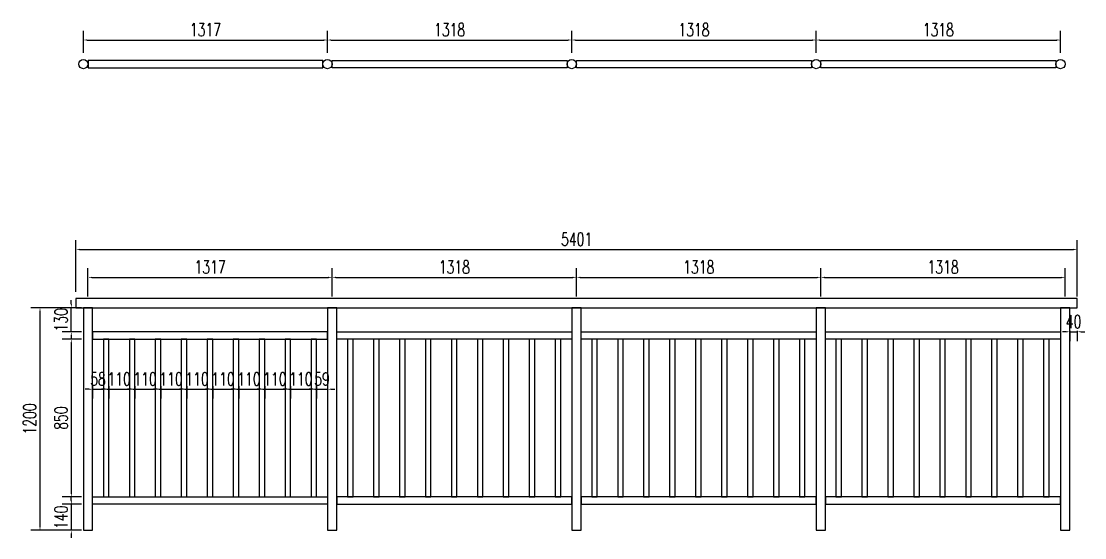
# Model space of a CAD drawing. Header units: millimetres. Extents: x -2430464 to 225692, y -180 to 1805330.
# Drawn here: x -1540911 to -1535175, y 608733 to 611517 of the extents above; entities that cross this region are included whole.
import ezdxf

# ---------------------------------------------------------------- set-up
doc = ezdxf.new("R2010")
doc.units = ezdxf.units.MM
doc.header["$LTSCALE"] = 1000
doc.layers.get('0').update_dxf_attribs({"linetype": 'CONTINUOUS'})
doc.layers.get('DEFPOINTS').update_dxf_attribs({"linetype": 'CONTINUOUS'})
doc.layers.add('W-PLASTIC_RAILINGS塑木栏杆', color=6, linetype='CONTINUOUS')
doc.layers.add('W-WOOD_FLOOR木地板', color=30, linetype='CONTINUOUS')
doc.styles.add('STANDARD_T3', font='simplex.shx', dxfattribs={"width": 0.7, "bigfont": 'gbcbig.shx'})
doc.dimstyles.new('W&&20', dxfattribs={"dimtxt": 70, "dimasz": 20, "dimexe": 50, "dimexo": 60, "dimgap": 20, "dimtad": 1, "dimdec": 0, "dimzin": 0, "dimdsep": 46, "dimtxsty": 'STANDARD_T3', "dimcen": 0.09, "dimclrd": 1, "dimclre": 1, "dimclrt": 7, "dimazin": 2, "dimtfac": 1, "dimtdec": 0, "dimtix": 1, "dimtmove": 2, "dimatfit": 3, "dimfxl": 0, "dimtolj": 1, "dimtzin": 0, "dimarcsym": 0})

# ---------------------------------------------------------------- blocks, each defined once
blk = doc.blocks.new('*D1202')
at = {"layer": 'DEFPOINTS', "color": 0, "transparency": 16777216}
for p in [(-1540616.4, 609973.4), (-1540810.4, 608773.4), (-1540576.4, 608773.4)]:
    blk.add_point(p, dxfattribs=at)
at = {"layer": 'W-WOOD_FLOOR木地板', "color": 1, "lineweight": -2, "transparency": 16777216}
for p, q in [((-1540676.4, 609973.4), (-1540860.4, 609973.4)), ((-1540810.4, 609953.4), (-1540810.4, 608793.4)), ((-1540636.4, 608773.4), (-1540860.4, 608773.4))]:
    blk.add_line(p, q, dxfattribs=at)
at = {"layer": 'W-WOOD_FLOOR木地板', "color": 1, "transparency": 16777216}
for points in [[(-1540813.7, 609953.4), (-1540807, 609953.4), (-1540810.4, 609973.4)], [(-1540813.7, 608793.4), (-1540807, 608793.4), (-1540810.4, 608773.4)]]:
    blk.add_solid(points, dxfattribs=at)
at = {"layer": 'W-WOOD_FLOOR木地板', "color": 7, "transparency": 16777216, "insert": (-1540865.4, 609373.4), "char_height": 70, "attachment_point": 5, "rotation": 90, "style": 'STANDARD_T3'}
blk.add_mtext('\\A1;1200', dxfattribs=at)
blk = doc.blocks.new('*D1200')
at = {"layer": 'DEFPOINTS', "color": 0, "transparency": 16777216}
for p in [(-1540526.4, 609803.4), (-1540641.4, 608953.4), (-1540526.4, 608953.4)]:
    blk.add_point(p, dxfattribs=at)
at = {"layer": 'W-WOOD_FLOOR木地板', "color": 1, "lineweight": -2, "transparency": 16777216}
for p, q in [((-1540586.4, 609803.4), (-1540691.4, 609803.4)), ((-1540641.4, 609783.4), (-1540641.4, 608973.4)), ((-1540586.4, 608953.4), (-1540691.4, 608953.4))]:
    blk.add_line(p, q, dxfattribs=at)
at = {"layer": 'W-WOOD_FLOOR木地板', "color": 1, "transparency": 16777216}
for points in [[(-1540644.7, 609783.4), (-1540638, 609783.4), (-1540641.4, 609803.4)], [(-1540644.7, 608973.4), (-1540638, 608973.4), (-1540641.4, 608953.4)]]:
    blk.add_solid(points, dxfattribs=at)
at = {"layer": 'W-WOOD_FLOOR木地板', "color": 7, "transparency": 16777216, "insert": (-1540696.4, 609378.4), "char_height": 70, "attachment_point": 5, "rotation": 90, "style": 'STANDARD_T3'}
blk.add_mtext('\\A1;850', dxfattribs=at)
blk = doc.blocks.new('*D1201')
at = {"layer": 'DEFPOINTS', "color": 0, "transparency": 16777216}
for p in [(-1540641.4, 609973.4), (-1540526.4, 609973.4), (-1540526.4, 609843.4)]:
    blk.add_point(p, dxfattribs=at)
at = {"layer": 'W-WOOD_FLOOR木地板', "color": 1, "lineweight": -2, "transparency": 16777216}
for p, q in [((-1540586.4, 609973.4), (-1540691.4, 609973.4)), ((-1540641.4, 609993.4), (-1540641.4, 610013.4)), ((-1540641.4, 609843.4), (-1540641.4, 609973.4)), ((-1540586.4, 609843.4), (-1540691.4, 609843.4)), ((-1540641.4, 609823.4), (-1540641.4, 609803.4))]:
    blk.add_line(p, q, dxfattribs=at)
at = {"layer": 'W-WOOD_FLOOR木地板', "color": 1, "transparency": 16777216}
for points in [[(-1540644.7, 609993.4), (-1540638, 609993.4), (-1540641.4, 609973.4)], [(-1540644.7, 609823.4), (-1540638, 609823.4), (-1540641.4, 609843.4)]]:
    blk.add_solid(points, dxfattribs=at)
at = {"layer": 'W-WOOD_FLOOR木地板', "color": 7, "transparency": 16777216, "insert": (-1540696.4, 609908.4), "char_height": 70, "attachment_point": 5, "rotation": 90, "style": 'STANDARD_T3'}
blk.add_mtext('\\A1;130', dxfattribs=at)
blk = doc.blocks.new('*D1203')
at = {"layer": 'DEFPOINTS', "color": 0, "transparency": 16777216}
for p in [(-1540526.4, 608913.4), (-1540641.3, 608773.4), (-1540526.4, 608773.4)]:
    blk.add_point(p, dxfattribs=at)
at = {"layer": 'W-WOOD_FLOOR木地板', "color": 1, "lineweight": -2, "transparency": 16777216}
for p, q in [((-1540641.3, 608933.4), (-1540641.3, 608953.4)), ((-1540586.4, 608913.4), (-1540691.3, 608913.4)), ((-1540641.3, 608913.4), (-1540641.3, 608773.4)), ((-1540586.4, 608773.4), (-1540691.3, 608773.4)), ((-1540641.3, 608753.4), (-1540641.3, 608733.4))]:
    blk.add_line(p, q, dxfattribs=at)
at = {"layer": 'W-WOOD_FLOOR木地板', "color": 1, "transparency": 16777216}
for points in [[(-1540644.6, 608933.4), (-1540638, 608933.4), (-1540641.3, 608913.4)], [(-1540644.6, 608753.4), (-1540638, 608753.4), (-1540641.3, 608773.4)]]:
    blk.add_solid(points, dxfattribs=at)
at = {"layer": 'W-WOOD_FLOOR木地板', "color": 7, "transparency": 16777216, "insert": (-1540696.3, 608843.4), "char_height": 70, "attachment_point": 5, "rotation": 90, "style": 'STANDARD_T3'}
blk.add_mtext('\\A1;140', dxfattribs=at)
blk = doc.blocks.new('*D1204')
at = {"layer": 'DEFPOINTS', "color": 0, "transparency": 16777216}
for p in [(-1539234.4, 610136.9), (-1540551.4, 609973.4), (-1539234.4, 609973.4)]:
    blk.add_point(p, dxfattribs=at)
at = {"layer": 'W-WOOD_FLOOR木地板', "color": 1, "lineweight": -2, "transparency": 16777216}
for p, q in [((-1540551.4, 610033.4), (-1540551.4, 610186.9)), ((-1540531.4, 610136.9), (-1539254.4, 610136.9)), ((-1539234.4, 610033.4), (-1539234.4, 610186.9))]:
    blk.add_line(p, q, dxfattribs=at)
at = {"layer": 'W-WOOD_FLOOR木地板', "color": 1, "transparency": 16777216}
for points in [[(-1540531.4, 610140.2), (-1540531.4, 610133.6), (-1540551.4, 610136.9)], [(-1539254.4, 610140.2), (-1539254.4, 610133.6), (-1539234.4, 610136.9)]]:
    blk.add_solid(points, dxfattribs=at)
at = {"layer": 'W-WOOD_FLOOR木地板', "color": 7, "transparency": 16777216, "insert": (-1539892.9, 610191.9), "char_height": 70, "attachment_point": 5, "style": 'STANDARD_T3'}
blk.add_mtext('\\A1;1317', dxfattribs=at)
blk = doc.blocks.new('*D1205')
at = {"layer": 'DEFPOINTS', "color": 0, "transparency": 16777216}
for p in [(-1537916.4, 610136.9), (-1539234.4, 609973.4), (-1537916.4, 609973.4)]:
    blk.add_point(p, dxfattribs=at)
at = {"layer": 'W-WOOD_FLOOR木地板', "color": 1, "lineweight": -2, "transparency": 16777216}
for p, q in [((-1539234.4, 610033.4), (-1539234.4, 610186.9)), ((-1539214.4, 610136.9), (-1537936.4, 610136.9)), ((-1537916.4, 610033.4), (-1537916.4, 610186.9))]:
    blk.add_line(p, q, dxfattribs=at)
at = {"layer": 'W-WOOD_FLOOR木地板', "color": 1, "transparency": 16777216}
for points in [[(-1539214.4, 610140.2), (-1539214.4, 610133.6), (-1539234.4, 610136.9)], [(-1537936.4, 610140.2), (-1537936.4, 610133.6), (-1537916.4, 610136.9)]]:
    blk.add_solid(points, dxfattribs=at)
at = {"layer": 'W-WOOD_FLOOR木地板', "color": 7, "transparency": 16777216, "insert": (-1538575.4, 610191.9), "char_height": 70, "attachment_point": 5, "style": 'STANDARD_T3'}
blk.add_mtext('\\A1;1318', dxfattribs=at)
blk = doc.blocks.new('*D1206')
at = {"layer": 'DEFPOINTS', "color": 0, "transparency": 16777216}
for p in [(-1536598.4, 610136.9), (-1537916.4, 609973.4), (-1536598.4, 609973.4)]:
    blk.add_point(p, dxfattribs=at)
at = {"layer": 'W-WOOD_FLOOR木地板', "color": 1, "lineweight": -2, "transparency": 16777216}
for p, q in [((-1537916.4, 610033.4), (-1537916.4, 610186.9)), ((-1537896.4, 610136.9), (-1536618.4, 610136.9)), ((-1536598.4, 610033.4), (-1536598.4, 610186.9))]:
    blk.add_line(p, q, dxfattribs=at)
at = {"layer": 'W-WOOD_FLOOR木地板', "color": 1, "transparency": 16777216}
for points in [[(-1537896.4, 610140.2), (-1537896.4, 610133.6), (-1537916.4, 610136.9)], [(-1536618.4, 610140.2), (-1536618.4, 610133.6), (-1536598.4, 610136.9)]]:
    blk.add_solid(points, dxfattribs=at)
at = {"layer": 'W-WOOD_FLOOR木地板', "color": 7, "transparency": 16777216, "insert": (-1537257.4, 610191.9), "char_height": 70, "attachment_point": 5, "style": 'STANDARD_T3'}
blk.add_mtext('\\A1;1318', dxfattribs=at)
blk = doc.blocks.new('*D1207')
at = {"layer": 'DEFPOINTS', "color": 0, "transparency": 16777216}
for p in [(-1535280.4, 610136.9), (-1536598.4, 609973.4), (-1535280.4, 609973.4)]:
    blk.add_point(p, dxfattribs=at)
at = {"layer": 'W-WOOD_FLOOR木地板', "color": 1, "lineweight": -2, "transparency": 16777216}
for p, q in [((-1536598.4, 610033.4), (-1536598.4, 610186.9)), ((-1536578.4, 610136.9), (-1535300.4, 610136.9)), ((-1535280.4, 610033.4), (-1535280.4, 610186.9))]:
    blk.add_line(p, q, dxfattribs=at)
at = {"layer": 'W-WOOD_FLOOR木地板', "color": 1, "transparency": 16777216}
for points in [[(-1536578.4, 610140.2), (-1536578.4, 610133.6), (-1536598.4, 610136.9)], [(-1535300.4, 610140.2), (-1535300.4, 610133.6), (-1535280.4, 610136.9)]]:
    blk.add_solid(points, dxfattribs=at)
at = {"layer": 'W-WOOD_FLOOR木地板', "color": 7, "transparency": 16777216, "insert": (-1535939.4, 610191.9), "char_height": 70, "attachment_point": 5, "style": 'STANDARD_T3'}
blk.add_mtext('\\A1;1318', dxfattribs=at)
blk = doc.blocks.new('*D2116')
at = {"layer": 'DEFPOINTS', "color": 0, "transparency": 16777216}
for p in [(-1535215.4, 610287.7), (-1540616.4, 609998.4), (-1535215.4, 609973.4)]:
    blk.add_point(p, dxfattribs=at)
at = {"layer": 'W-WOOD_FLOOR木地板', "color": 1, "lineweight": -2, "transparency": 16777216}
for p, q in [((-1540616.4, 610058.4), (-1540616.4, 610337.7)), ((-1535215.4, 610033.4), (-1535215.4, 610337.7)), ((-1540596.4, 610287.7), (-1535235.4, 610287.7))]:
    blk.add_line(p, q, dxfattribs=at)
at = {"layer": 'W-WOOD_FLOOR木地板', "color": 1, "transparency": 16777216}
for points in [[(-1540596.4, 610291), (-1540596.4, 610284.3), (-1540616.4, 610287.7)], [(-1535235.4, 610291), (-1535235.4, 610284.3), (-1535215.4, 610287.7)]]:
    blk.add_solid(points, dxfattribs=at)
at = {"layer": 'W-WOOD_FLOOR木地板', "color": 7, "transparency": 16777216, "insert": (-1537915.9, 610342.7), "char_height": 70, "attachment_point": 5, "style": 'STANDARD_T3'}
blk.add_mtext('\\A1;5401', dxfattribs=at)
blk = doc.blocks.new('*D2117')
at = {"color": 1, "lineweight": -2, "transparency": 16777216}
for p, q in [((-1535255.4, 609848.4), (-1535255.4, 609793.4)), ((-1535215.4, 609848.4), (-1535215.4, 609793.4)), ((-1535275.4, 609843.4), (-1535295.4, 609843.4)), ((-1535255.4, 609843.4), (-1535215.4, 609843.4)), ((-1535195.4, 609843.4), (-1535175.4, 609843.4))]:
    blk.add_line(p, q, dxfattribs=at)
at = {"color": 1, "transparency": 16777216}
for points in [[(-1535275.4, 609846.7), (-1535275.4, 609840.1), (-1535255.4, 609843.4)], [(-1535195.4, 609846.7), (-1535195.4, 609840.1), (-1535215.4, 609843.4)]]:
    blk.add_solid(points, dxfattribs=at)
at = {"layer": 'DEFPOINTS', "color": 0, "transparency": 16777216}
for p in [(-1535255.4, 609973.4), (-1535215.4, 609973.4), (-1535215.4, 609843.4)]:
    blk.add_point(p, dxfattribs=at)
at = {"color": 7, "transparency": 16777216, "insert": (-1535235.4, 609898.4), "char_height": 70, "attachment_point": 5, "style": 'STANDARD_T3'}
blk.add_mtext('\\A1;40', dxfattribs=at)
blk = doc.blocks.new('*D2360')
at = {"color": 1, "lineweight": -2, "transparency": 16777216}
for p, q in [((-1540576.4, 611346.7), (-1540576.4, 611466.3)), ((-1539259.9, 611346.7), (-1539259.9, 611466.3)), ((-1540556.4, 611416.3), (-1539279.9, 611416.3))]:
    blk.add_line(p, q, dxfattribs=at)
at = {"color": 1, "transparency": 16777216}
for points in [[(-1540556.4, 611419.7), (-1540556.4, 611413), (-1540576.4, 611416.3)], [(-1539279.9, 611419.7), (-1539279.9, 611413), (-1539259.9, 611416.3)]]:
    blk.add_solid(points, dxfattribs=at)
at = {"layer": 'DEFPOINTS', "color": 0, "transparency": 16777216}
for p in [(-1539259.9, 611416.3), (-1540576.4, 611286.7), (-1539259.9, 611286.7)]:
    blk.add_point(p, dxfattribs=at)
at = {"color": 7, "transparency": 16777216, "insert": (-1539918.1, 611471.3), "char_height": 70, "attachment_point": 5, "style": 'STANDARD_T3'}
blk.add_mtext('\\A1;1317', dxfattribs=at)
blk = doc.blocks.new('*D2361')
at = {"color": 1, "lineweight": -2, "transparency": 16777216}
for p, q in [((-1539259.9, 611346.7), (-1539259.9, 611466.3)), ((-1537942.4, 611346.7), (-1537942.4, 611466.3)), ((-1539239.9, 611416.3), (-1537962.4, 611416.3))]:
    blk.add_line(p, q, dxfattribs=at)
at = {"color": 1, "transparency": 16777216}
for points in [[(-1539239.9, 611419.7), (-1539239.9, 611413), (-1539259.9, 611416.3)], [(-1537962.4, 611419.7), (-1537962.4, 611413), (-1537942.4, 611416.3)]]:
    blk.add_solid(points, dxfattribs=at)
at = {"layer": 'DEFPOINTS', "color": 0, "transparency": 16777216}
for p in [(-1537942.4, 611416.3), (-1539259.9, 611286.7), (-1537942.4, 611286.7)]:
    blk.add_point(p, dxfattribs=at)
at = {"color": 7, "transparency": 16777216, "insert": (-1538601.1, 611471.3), "char_height": 70, "attachment_point": 5, "style": 'STANDARD_T3'}
blk.add_mtext('\\A1;1318', dxfattribs=at)
blk = doc.blocks.new('*D2362')
at = {"color": 1, "lineweight": -2, "transparency": 16777216}
for p, q in [((-1537942.4, 611346.7), (-1537942.4, 611466.3)), ((-1536623.9, 611346.7), (-1536623.9, 611466.3)), ((-1537922.4, 611416.3), (-1536643.9, 611416.3))]:
    blk.add_line(p, q, dxfattribs=at)
at = {"color": 1, "transparency": 16777216}
for points in [[(-1537922.4, 611419.7), (-1537922.4, 611413), (-1537942.4, 611416.3)], [(-1536643.9, 611419.7), (-1536643.9, 611413), (-1536623.9, 611416.3)]]:
    blk.add_solid(points, dxfattribs=at)
at = {"layer": 'DEFPOINTS', "color": 0, "transparency": 16777216}
for p in [(-1536623.9, 611416.3), (-1537942.4, 611286.7), (-1536623.9, 611286.7)]:
    blk.add_point(p, dxfattribs=at)
at = {"color": 7, "transparency": 16777216, "insert": (-1537283.1, 611471.3), "char_height": 70, "attachment_point": 5, "style": 'STANDARD_T3'}
blk.add_mtext('\\A1;1318', dxfattribs=at)
blk = doc.blocks.new('*D2363')
at = {"color": 1, "lineweight": -2, "transparency": 16777216}
for p, q in [((-1536623.9, 611346.7), (-1536623.9, 611466.3)), ((-1535306.4, 611346.7), (-1535306.4, 611466.3)), ((-1536603.9, 611416.3), (-1535326.4, 611416.3))]:
    blk.add_line(p, q, dxfattribs=at)
at = {"color": 1, "transparency": 16777216}
for points in [[(-1536603.9, 611419.7), (-1536603.9, 611413), (-1536623.9, 611416.3)], [(-1535326.4, 611419.7), (-1535326.4, 611413), (-1535306.4, 611416.3)]]:
    blk.add_solid(points, dxfattribs=at)
at = {"layer": 'DEFPOINTS', "color": 0, "transparency": 16777216}
for p in [(-1535306.4, 611416.3), (-1536623.9, 611286.7), (-1535306.4, 611286.7)]:
    blk.add_point(p, dxfattribs=at)
at = {"color": 7, "transparency": 16777216, "insert": (-1535965.1, 611471.3), "char_height": 70, "attachment_point": 5, "style": 'STANDARD_T3'}
blk.add_mtext('\\A1;1318', dxfattribs=at)
blk = doc.blocks.new('*U2708')
at = {"layer": 'W-PLASTIC_RAILINGS塑木栏杆'}
blk.add_lwpolyline([(-15, -420), (15, -420), (15, 430), (-15, 430)], close=True, dxfattribs=at)
blk = doc.blocks.new('*U2709')
at = {"layer": 'W-PLASTIC_RAILINGS塑木栏杆', "color": 0, "linetype": 'ByBlock', "lineweight": -2, "transparency": 16777216}
for p in [(0, 0), (140, 0), (280, 0), (420, 0), (560, 0), (700, 0), (840, 0), (980, 0), (1120, 0)]:
    blk.add_blockref('*U2708', p, dxfattribs=at)
blk = doc.blocks.new('*D2716')
at = {"layer": 'DEFPOINTS', "color": 0, "transparency": 16777216}
for p in [(-1540526.4, 609610.9), (-1540468.4, 609610.9), (-1540468.4, 609533.9)]:
    blk.add_point(p, dxfattribs=at)
at = {"layer": 'W-WOOD_FLOOR木地板', "color": 1, "lineweight": -2, "transparency": 16777216}
for p, q in [((-1540546.4, 609533.9), (-1540566.4, 609533.9)), ((-1540526.4, 609550.9), (-1540526.4, 609483.9)), ((-1540526.4, 609533.9), (-1540468.4, 609533.9)), ((-1540468.4, 609550.9), (-1540468.4, 609483.9)), ((-1540448.4, 609533.9), (-1540428.4, 609533.9))]:
    blk.add_line(p, q, dxfattribs=at)
at = {"layer": 'W-WOOD_FLOOR木地板', "color": 1, "transparency": 16777216}
for points in [[(-1540546.4, 609537.2), (-1540546.4, 609530.6), (-1540526.4, 609533.9)], [(-1540448.4, 609537.2), (-1540448.4, 609530.6), (-1540468.4, 609533.9)]]:
    blk.add_solid(points, dxfattribs=at)
at = {"layer": 'W-WOOD_FLOOR木地板', "color": 7, "transparency": 16777216, "insert": (-1540497.4, 609588.9), "char_height": 70, "attachment_point": 5, "style": 'STANDARD_T3'}
blk.add_mtext('\\A1;58', dxfattribs=at)
blk = doc.blocks.new('*D2717')
at = {"layer": 'DEFPOINTS', "color": 0, "transparency": 16777216}
for p in [(-1540438.4, 609610.9), (-1540328.4, 609610.9), (-1540328.4, 609533.9)]:
    blk.add_point(p, dxfattribs=at)
at = {"layer": 'W-WOOD_FLOOR木地板', "color": 1, "lineweight": -2, "transparency": 16777216}
for p, q in [((-1540458.4, 609533.9), (-1540478.4, 609533.9)), ((-1540438.4, 609550.9), (-1540438.4, 609483.9)), ((-1540438.4, 609533.9), (-1540328.4, 609533.9)), ((-1540328.4, 609550.9), (-1540328.4, 609483.9)), ((-1540308.4, 609533.9), (-1540288.4, 609533.9))]:
    blk.add_line(p, q, dxfattribs=at)
at = {"layer": 'W-WOOD_FLOOR木地板', "color": 1, "transparency": 16777216}
for points in [[(-1540458.4, 609537.2), (-1540458.4, 609530.6), (-1540438.4, 609533.9)], [(-1540308.4, 609537.2), (-1540308.4, 609530.6), (-1540328.4, 609533.9)]]:
    blk.add_solid(points, dxfattribs=at)
at = {"layer": 'W-WOOD_FLOOR木地板', "color": 7, "transparency": 16777216, "insert": (-1540383.4, 609588.9), "char_height": 70, "attachment_point": 5, "style": 'STANDARD_T3'}
blk.add_mtext('\\A1;110', dxfattribs=at)
blk = doc.blocks.new('*D2718')
at = {"layer": 'DEFPOINTS', "color": 0, "transparency": 16777216}
for p in [(-1540298.4, 609610.9), (-1540188.4, 609610.9), (-1540188.4, 609533.9)]:
    blk.add_point(p, dxfattribs=at)
at = {"layer": 'W-WOOD_FLOOR木地板', "color": 1, "lineweight": -2, "transparency": 16777216}
for p, q in [((-1540318.4, 609533.9), (-1540338.4, 609533.9)), ((-1540298.4, 609550.9), (-1540298.4, 609483.9)), ((-1540298.4, 609533.9), (-1540188.4, 609533.9)), ((-1540188.4, 609550.9), (-1540188.4, 609483.9)), ((-1540168.4, 609533.9), (-1540148.4, 609533.9))]:
    blk.add_line(p, q, dxfattribs=at)
at = {"layer": 'W-WOOD_FLOOR木地板', "color": 1, "transparency": 16777216}
for points in [[(-1540318.4, 609537.2), (-1540318.4, 609530.6), (-1540298.4, 609533.9)], [(-1540168.4, 609537.2), (-1540168.4, 609530.6), (-1540188.4, 609533.9)]]:
    blk.add_solid(points, dxfattribs=at)
at = {"layer": 'W-WOOD_FLOOR木地板', "color": 7, "transparency": 16777216, "insert": (-1540243.4, 609588.9), "char_height": 70, "attachment_point": 5, "style": 'STANDARD_T3'}
blk.add_mtext('\\A1;110', dxfattribs=at)
blk = doc.blocks.new('*D2719')
at = {"layer": 'DEFPOINTS', "color": 0, "transparency": 16777216}
for p in [(-1540158.4, 609610.9), (-1540048.4, 609610.9), (-1540048.4, 609533.9)]:
    blk.add_point(p, dxfattribs=at)
at = {"layer": 'W-WOOD_FLOOR木地板', "color": 1, "lineweight": -2, "transparency": 16777216}
for p, q in [((-1540178.4, 609533.9), (-1540198.4, 609533.9)), ((-1540158.4, 609550.9), (-1540158.4, 609483.9)), ((-1540158.4, 609533.9), (-1540048.4, 609533.9)), ((-1540048.4, 609550.9), (-1540048.4, 609483.9)), ((-1540028.4, 609533.9), (-1540008.4, 609533.9))]:
    blk.add_line(p, q, dxfattribs=at)
at = {"layer": 'W-WOOD_FLOOR木地板', "color": 1, "transparency": 16777216}
for points in [[(-1540178.4, 609537.2), (-1540178.4, 609530.6), (-1540158.4, 609533.9)], [(-1540028.4, 609537.2), (-1540028.4, 609530.6), (-1540048.4, 609533.9)]]:
    blk.add_solid(points, dxfattribs=at)
at = {"layer": 'W-WOOD_FLOOR木地板', "color": 7, "transparency": 16777216, "insert": (-1540103.4, 609588.9), "char_height": 70, "attachment_point": 5, "style": 'STANDARD_T3'}
blk.add_mtext('\\A1;110', dxfattribs=at)
blk = doc.blocks.new('*D2720')
at = {"layer": 'DEFPOINTS', "color": 0, "transparency": 16777216}
for p in [(-1540018.4, 609610.9), (-1539908.4, 609610.9), (-1539908.4, 609533.9)]:
    blk.add_point(p, dxfattribs=at)
at = {"layer": 'W-WOOD_FLOOR木地板', "color": 1, "lineweight": -2, "transparency": 16777216}
for p, q in [((-1540038.4, 609533.9), (-1540058.4, 609533.9)), ((-1540018.4, 609550.9), (-1540018.4, 609483.9)), ((-1540018.4, 609533.9), (-1539908.4, 609533.9)), ((-1539908.4, 609550.9), (-1539908.4, 609483.9)), ((-1539888.4, 609533.9), (-1539868.4, 609533.9))]:
    blk.add_line(p, q, dxfattribs=at)
at = {"layer": 'W-WOOD_FLOOR木地板', "color": 1, "transparency": 16777216}
for points in [[(-1540038.4, 609537.2), (-1540038.4, 609530.6), (-1540018.4, 609533.9)], [(-1539888.4, 609537.2), (-1539888.4, 609530.6), (-1539908.4, 609533.9)]]:
    blk.add_solid(points, dxfattribs=at)
at = {"layer": 'W-WOOD_FLOOR木地板', "color": 7, "transparency": 16777216, "insert": (-1539963.4, 609588.9), "char_height": 70, "attachment_point": 5, "style": 'STANDARD_T3'}
blk.add_mtext('\\A1;110', dxfattribs=at)
blk = doc.blocks.new('*D2721')
at = {"layer": 'DEFPOINTS', "color": 0, "transparency": 16777216}
for p in [(-1539878.4, 609610.9), (-1539768.4, 609610.9), (-1539768.4, 609533.9)]:
    blk.add_point(p, dxfattribs=at)
at = {"layer": 'W-WOOD_FLOOR木地板', "color": 1, "lineweight": -2, "transparency": 16777216}
for p, q in [((-1539898.4, 609533.9), (-1539918.4, 609533.9)), ((-1539878.4, 609550.9), (-1539878.4, 609483.9)), ((-1539878.4, 609533.9), (-1539768.4, 609533.9)), ((-1539768.4, 609550.9), (-1539768.4, 609483.9)), ((-1539748.4, 609533.9), (-1539728.4, 609533.9))]:
    blk.add_line(p, q, dxfattribs=at)
at = {"layer": 'W-WOOD_FLOOR木地板', "color": 1, "transparency": 16777216}
for points in [[(-1539898.4, 609537.2), (-1539898.4, 609530.6), (-1539878.4, 609533.9)], [(-1539748.4, 609537.2), (-1539748.4, 609530.6), (-1539768.4, 609533.9)]]:
    blk.add_solid(points, dxfattribs=at)
at = {"layer": 'W-WOOD_FLOOR木地板', "color": 7, "transparency": 16777216, "insert": (-1539823.4, 609588.9), "char_height": 70, "attachment_point": 5, "style": 'STANDARD_T3'}
blk.add_mtext('\\A1;110', dxfattribs=at)
blk = doc.blocks.new('*D2722')
at = {"layer": 'DEFPOINTS', "color": 0, "transparency": 16777216}
for p in [(-1539738.4, 609610.9), (-1539628.4, 609610.9), (-1539628.4, 609533.9)]:
    blk.add_point(p, dxfattribs=at)
at = {"layer": 'W-WOOD_FLOOR木地板', "color": 1, "lineweight": -2, "transparency": 16777216}
for p, q in [((-1539758.4, 609533.9), (-1539778.4, 609533.9)), ((-1539738.4, 609550.9), (-1539738.4, 609483.9)), ((-1539738.4, 609533.9), (-1539628.4, 609533.9)), ((-1539628.4, 609550.9), (-1539628.4, 609483.9)), ((-1539608.4, 609533.9), (-1539588.4, 609533.9))]:
    blk.add_line(p, q, dxfattribs=at)
at = {"layer": 'W-WOOD_FLOOR木地板', "color": 1, "transparency": 16777216}
for points in [[(-1539758.4, 609537.2), (-1539758.4, 609530.6), (-1539738.4, 609533.9)], [(-1539608.4, 609537.2), (-1539608.4, 609530.6), (-1539628.4, 609533.9)]]:
    blk.add_solid(points, dxfattribs=at)
at = {"layer": 'W-WOOD_FLOOR木地板', "color": 7, "transparency": 16777216, "insert": (-1539683.4, 609588.9), "char_height": 70, "attachment_point": 5, "style": 'STANDARD_T3'}
blk.add_mtext('\\A1;110', dxfattribs=at)
blk = doc.blocks.new('*D2723')
at = {"layer": 'DEFPOINTS', "color": 0, "transparency": 16777216}
for p in [(-1539598.4, 609610.9), (-1539488.4, 609610.9), (-1539488.4, 609533.9)]:
    blk.add_point(p, dxfattribs=at)
at = {"layer": 'W-WOOD_FLOOR木地板', "color": 1, "lineweight": -2, "transparency": 16777216}
for p, q in [((-1539618.4, 609533.9), (-1539638.4, 609533.9)), ((-1539598.4, 609550.9), (-1539598.4, 609483.9)), ((-1539598.4, 609533.9), (-1539488.4, 609533.9)), ((-1539488.4, 609550.9), (-1539488.4, 609483.9)), ((-1539468.4, 609533.9), (-1539448.4, 609533.9))]:
    blk.add_line(p, q, dxfattribs=at)
at = {"layer": 'W-WOOD_FLOOR木地板', "color": 1, "transparency": 16777216}
for points in [[(-1539618.4, 609537.2), (-1539618.4, 609530.6), (-1539598.4, 609533.9)], [(-1539468.4, 609537.2), (-1539468.4, 609530.6), (-1539488.4, 609533.9)]]:
    blk.add_solid(points, dxfattribs=at)
at = {"layer": 'W-WOOD_FLOOR木地板', "color": 7, "transparency": 16777216, "insert": (-1539543.4, 609588.9), "char_height": 70, "attachment_point": 5, "style": 'STANDARD_T3'}
blk.add_mtext('\\A1;110', dxfattribs=at)
blk = doc.blocks.new('*D2724')
at = {"layer": 'DEFPOINTS', "color": 0, "transparency": 16777216}
for p in [(-1539458.4, 609610.9), (-1539348.4, 609610.9), (-1539348.4, 609533.9)]:
    blk.add_point(p, dxfattribs=at)
at = {"layer": 'W-WOOD_FLOOR木地板', "color": 1, "lineweight": -2, "transparency": 16777216}
for p, q in [((-1539478.4, 609533.9), (-1539498.4, 609533.9)), ((-1539458.4, 609550.9), (-1539458.4, 609483.9)), ((-1539458.4, 609533.9), (-1539348.4, 609533.9)), ((-1539348.4, 609550.9), (-1539348.4, 609483.9)), ((-1539328.4, 609533.9), (-1539308.4, 609533.9))]:
    blk.add_line(p, q, dxfattribs=at)
at = {"layer": 'W-WOOD_FLOOR木地板', "color": 1, "transparency": 16777216}
for points in [[(-1539478.4, 609537.2), (-1539478.4, 609530.6), (-1539458.4, 609533.9)], [(-1539328.4, 609537.2), (-1539328.4, 609530.6), (-1539348.4, 609533.9)]]:
    blk.add_solid(points, dxfattribs=at)
at = {"layer": 'W-WOOD_FLOOR木地板', "color": 7, "transparency": 16777216, "insert": (-1539403.4, 609588.9), "char_height": 70, "attachment_point": 5, "style": 'STANDARD_T3'}
blk.add_mtext('\\A1;110', dxfattribs=at)
blk = doc.blocks.new('*D2725')
at = {"layer": 'DEFPOINTS', "color": 0, "transparency": 16777216}
for p in [(-1539318.4, 609610.9), (-1539259.4, 609610.9), (-1539259.4, 609533.9)]:
    blk.add_point(p, dxfattribs=at)
at = {"layer": 'W-WOOD_FLOOR木地板', "color": 1, "lineweight": -2, "transparency": 16777216}
for p, q in [((-1539338.4, 609533.9), (-1539358.4, 609533.9)), ((-1539318.4, 609550.9), (-1539318.4, 609483.9)), ((-1539318.4, 609533.9), (-1539259.4, 609533.9)), ((-1539259.4, 609550.9), (-1539259.4, 609483.9)), ((-1539239.4, 609533.9), (-1539219.4, 609533.9))]:
    blk.add_line(p, q, dxfattribs=at)
at = {"layer": 'W-WOOD_FLOOR木地板', "color": 1, "transparency": 16777216}
for points in [[(-1539338.4, 609537.2), (-1539338.4, 609530.6), (-1539318.4, 609533.9)], [(-1539239.4, 609537.2), (-1539239.4, 609530.6), (-1539259.4, 609533.9)]]:
    blk.add_solid(points, dxfattribs=at)
at = {"layer": 'W-WOOD_FLOOR木地板', "color": 7, "transparency": 16777216, "insert": (-1539288.9, 609588.9), "char_height": 70, "attachment_point": 5, "style": 'STANDARD_T3'}
blk.add_mtext('\\A1;59', dxfattribs=at)
blk = doc.blocks.new('*U2714')
at = {"layer": 'W-PLASTIC_RAILINGS塑木栏杆'}
blk.add_lwpolyline([(-15, -420), (15, -420), (15, 430), (-15, 430)], close=True, dxfattribs=at)
blk = doc.blocks.new('*U2715')
at = {"layer": 'W-PLASTIC_RAILINGS塑木栏杆', "color": 0, "linetype": 'ByBlock', "lineweight": -2, "transparency": 16777216}
for p in [(0, 0), (140, 0), (280, 0), (420, 0), (560, 0), (700, 0), (840, 0), (980, 0), (1120, 0)]:
    blk.add_blockref('*U2714', p, dxfattribs=at)
blk = doc.blocks.new('*U2710')
at = {"layer": 'W-PLASTIC_RAILINGS塑木栏杆'}
blk.add_lwpolyline([(-15, -420), (15, -420), (15, 430), (-15, 430)], close=True, dxfattribs=at)
blk = doc.blocks.new('*U2711')
at = {"layer": 'W-PLASTIC_RAILINGS塑木栏杆', "color": 0, "linetype": 'ByBlock', "lineweight": -2, "transparency": 16777216}
for p in [(0, 0), (140, 0), (280, 0), (420, 0), (560, 0), (700, 0), (840, 0), (980, 0), (1120, 0)]:
    blk.add_blockref('*U2710', p, dxfattribs=at)
blk = doc.blocks.new('*U2712')
at = {"layer": 'W-PLASTIC_RAILINGS塑木栏杆'}
blk.add_lwpolyline([(-15, -420), (15, -420), (15, 430), (-15, 430)], close=True, dxfattribs=at)
blk = doc.blocks.new('*U2713')
at = {"layer": 'W-PLASTIC_RAILINGS塑木栏杆', "color": 0, "linetype": 'ByBlock', "lineweight": -2, "transparency": 16777216}
for p in [(0, 0), (140, 0), (280, 0), (420, 0), (560, 0), (700, 0), (840, 0), (980, 0), (1120, 0)]:
    blk.add_blockref('*U2712', p, dxfattribs=at)

msp = doc.modelspace()

# ---------------------------------------------------------------- linework, layer by layer
at = {"layer": 'W-PLASTIC_RAILINGS塑木栏杆'}
for points in [[(-1540551.35, 611266.68), (-1539284.85, 611266.68), (-1539284.85, 611306.68), (-1540551.35, 611306.68)], [(-1537967.35, 611266.68), (-1539234.85, 611266.68), (-1539234.85, 611306.68), (-1537967.35, 611306.68)], [(-1536648.85, 611266.68), (-1537917.35, 611266.68), (-1537917.35, 611306.68), (-1536648.85, 611306.68)], [(-1535331.35, 611266.68), (-1536598.85, 611266.68), (-1536598.85, 611306.68), (-1535331.35, 611306.68)], [(-1540616.38, 609973.41), (-1535215.38, 609973.41), (-1535215.38, 610023.41), (-1540616.38, 610023.41)], [(-1540576.38, 608773.41), (-1540526.38, 608773.41), (-1540526.38, 609973.41), (-1540576.38, 609973.41)], [(-1539259.38, 608773.41), (-1539209.38, 608773.41), (-1539209.38, 609973.41), (-1539259.38, 609973.41)], [(-1537941.38, 608773.41), (-1537891.38, 608773.41), (-1537891.38, 609973.41), (-1537941.38, 609973.41)], [(-1536623.38, 608773.41), (-1536573.38, 608773.41), (-1536573.38, 609973.41), (-1536623.38, 609973.41)], [(-1535305.38, 608773.41), (-1535255.38, 608773.41), (-1535255.38, 609973.41), (-1535305.38, 609973.41)], [(-1540526.38, 609803.41), (-1539259.38, 609803.41), (-1539259.38, 609843.41), (-1540526.38, 609843.41)], [(-1537941.38, 609803.41), (-1539209.38, 609803.41), (-1539209.38, 609843.41), (-1537941.38, 609843.41)], [(-1536623.38, 609803.41), (-1537891.38, 609803.41), (-1537891.38, 609843.41), (-1536623.38, 609843.41)], [(-1535305.38, 609803.41), (-1536573.38, 609803.41), (-1536573.38, 609843.41), (-1535305.38, 609843.41)], [(-1540526.38, 608953.41), (-1539259.38, 608953.41), (-1539259.38, 608913.41), (-1540526.38, 608913.41)], [(-1537941.38, 608953.41), (-1539209.38, 608953.41), (-1539209.38, 608913.41), (-1537941.38, 608913.41)], [(-1536623.38, 608953.41), (-1537891.38, 608953.41), (-1537891.38, 608913.41), (-1536623.38, 608913.41)], [(-1535305.38, 608953.41), (-1536573.38, 608953.41), (-1536573.38, 608913.41), (-1535305.38, 608913.41)]]:
    msp.add_lwpolyline(points, close=True, dxfattribs=at)
for centre in [(-1540576.35, 611286.68), (-1539259.85, 611286.68), (-1537942.35, 611286.68), (-1536623.85, 611286.68), (-1535306.35, 611286.68)]:
    msp.add_circle(centre, 25, dxfattribs=at)

# ---------------------------------------------------------------- block references
for name, p in [('*U2709', (-1540453.38, 609373.41)), ('*U2715', (-1539136.38, 609373.41)), ('*U2711', (-1537819.38, 609373.41)), ('*U2713', (-1536502.38, 609373.41))]:
    msp.add_blockref(name, p, dxfattribs=at)

# ---------------------------------------------------------------- dimensions: what is measured, and where the dimension line sits
for base, p1, p2, picture, middle in [((-1539259.85141275, 611416.34335928), (-1540576.35141275, 611286.67798291), (-1539259.85141275, 611286.67798291), '*D2360', (-1539918.10141275, 611471.34335928)), ((-1537942.35141275, 611416.34335928), (-1539259.85141275, 611286.67798291), (-1537942.35141275, 611286.67798291), '*D2361', (-1538601.10141275, 611471.34335928)), ((-1536623.85141275, 611416.34335928), (-1537942.35141275, 611286.67798291), (-1536623.85141275, 611286.67798291), '*D2362', (-1537283.10141275, 611471.34335928)), ((-1535306.35141275, 611416.34335928), (-1536623.85141275, 611286.67798291), (-1535306.35141275, 611286.67798291), '*D2363', (-1535965.10141275, 611471.34335928))]:
    dim = msp.add_linear_dim(base=base, p1=p1, p2=p2, dimstyle='W&&20')
    dim.commit()
    dim.dimension.update_dxf_attribs({"geometry": picture, "text_midpoint": middle})
at = {"color": 1}
dim = msp.add_linear_dim(base=(-1535215.38, 609843.41), p1=(-1535255.38, 609973.41), p2=(-1535215.38, 609973.41), dimstyle='W&&20', override={"dimfxl": 5, "dimfxlon": 1, "dimarcsym": 2}, dxfattribs=at)
dim.commit()
dim.dimension.update_dxf_attribs({"geometry": '*D2117', "text_midpoint": (-1535235.38, 609898.41)})
at = {"layer": 'W-WOOD_FLOOR木地板'}
for base, p1, p2, picture, middle in [((-1535215.38, 610287.66), (-1540616.38, 609998.41), (-1535215.38, 609973.41), '*D2116', (-1537915.88, 610342.66)), ((-1539234.38, 610136.91), (-1540551.38, 609973.41), (-1539234.38, 609973.41), '*D1204', (-1539892.88, 610191.91)), ((-1537916.38, 610136.91), (-1539234.38, 609973.41), (-1537916.38, 609973.41), '*D1205', (-1538575.38, 610191.91)), ((-1536598.38, 610136.91), (-1537916.38, 609973.41), (-1536598.38, 609973.41), '*D1206', (-1537257.38, 610191.91)), ((-1535280.38, 610136.91), (-1536598.38, 609973.41), (-1535280.38, 609973.41), '*D1207', (-1535939.38, 610191.91)), ((-1540468.38, 609533.91), (-1540526.38, 609610.91), (-1540468.38, 609610.91), '*D2716', (-1540497.38, 609588.91)), ((-1540328.38, 609533.91), (-1540438.38, 609610.91), (-1540328.38, 609610.91), '*D2717', (-1540383.38, 609588.91)), ((-1540188.38, 609533.91), (-1540298.38, 609610.91), (-1540188.38, 609610.91), '*D2718', (-1540243.38, 609588.91)), ((-1540048.38, 609533.91), (-1540158.38, 609610.91), (-1540048.38, 609610.91), '*D2719', (-1540103.38, 609588.91)), ((-1539908.38, 609533.91), (-1540018.38, 609610.91), (-1539908.38, 609610.91), '*D2720', (-1539963.38, 609588.91)), ((-1539768.38, 609533.91), (-1539878.38, 609610.91), (-1539768.38, 609610.91), '*D2721', (-1539823.38, 609588.91)), ((-1539628.38, 609533.91), (-1539738.38, 609610.91), (-1539628.38, 609610.91), '*D2722', (-1539683.38, 609588.91)), ((-1539488.38, 609533.91), (-1539598.38, 609610.91), (-1539488.38, 609610.91), '*D2723', (-1539543.38, 609588.91)), ((-1539348.38, 609533.91), (-1539458.38, 609610.91), (-1539348.38, 609610.91), '*D2724', (-1539403.38, 609588.91)), ((-1539259.38, 609533.91), (-1539318.38, 609610.91), (-1539259.38, 609610.91), '*D2725', (-1539288.88, 609588.91))]:
    dim = msp.add_linear_dim(base=base, p1=p1, p2=p2, dimstyle='W&&20', dxfattribs=at)
    dim.commit()
    dim.dimension.update_dxf_attribs({"geometry": picture, "text_midpoint": middle})
for base, p1, p2, picture, middle in [((-1540810.38, 608773.41), (-1540616.38, 609973.41), (-1540576.38, 608773.41), '*D1202', (-1540865.38, 609373.41)), ((-1540641.38, 609973.41), (-1540526.38, 609843.41), (-1540526.38, 609973.41), '*D1201', (-1540696.38, 609908.41)), ((-1540641.38, 608953.41), (-1540526.38, 609803.41), (-1540526.38, 608953.41), '*D1200', (-1540696.38, 609378.41)), ((-1540641.31, 608773.41), (-1540526.38, 608913.41), (-1540526.38, 608773.41), '*D1203', (-1540696.31, 608843.41))]:
    dim = msp.add_linear_dim(base=base, p1=p1, p2=p2, angle=90, dimstyle='W&&20', dxfattribs=at)
    dim.commit()
    dim.dimension.update_dxf_attribs({"geometry": picture, "text_midpoint": middle})

doc.saveas('drawing.dxf')
